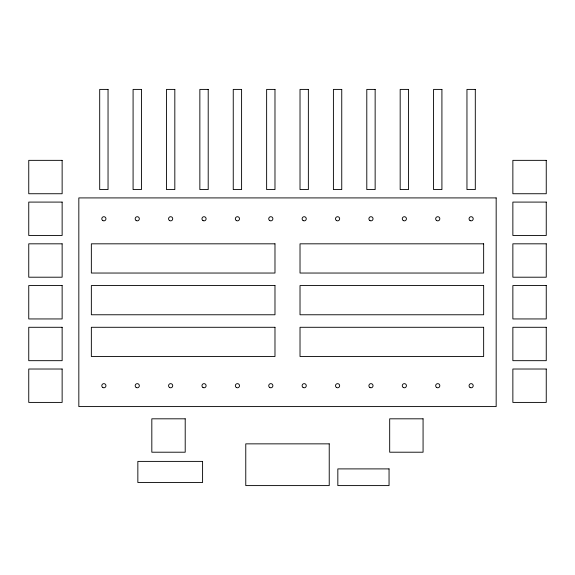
<?xml version="1.0" encoding="UTF-8"?>
<svg xmlns="http://www.w3.org/2000/svg" width="575" height="575" viewBox="0 0 575 575"><rect width="100%" height="100%" fill="white"/><g stroke="black" fill="none" stroke-linecap="round" stroke-linejoin="round"><path stroke-width="0.86" d="M108.042 89.405L99.698 89.405L99.698 189.57L108.042 189.57L108.042 89.405M141.428 89.405L133.084 89.405L133.084 189.57L141.428 189.57L141.428 89.405M174.822 89.405L166.47 89.405L166.47 189.57L174.822 189.57L174.822 89.405M208.208 89.405L199.856 89.405L199.856 189.57L208.208 189.57L208.208 89.405M241.593 89.405L233.249 89.405L233.249 189.57L241.593 189.57L241.593 89.405M274.979 89.405L266.635 89.405L266.635 189.57L274.979 189.57L274.979 89.405M308.365 89.405L300.021 89.405L300.021 189.57L308.365 189.57L308.365 89.405M341.751 89.405L333.407 89.405L333.407 189.57L341.751 189.57L341.751 89.405M375.144 89.405L366.793 89.405L366.793 189.57L375.144 189.57L375.144 89.405M408.53 89.405L400.178 89.405L400.178 189.57L408.53 189.57L408.53 89.405M441.916 89.405L433.572 89.405L433.572 189.57L441.916 189.57L441.916 89.405M475.302 89.405L466.957 89.405L466.957 189.57L475.302 189.57L475.302 89.405M62.136 160.353L28.75 160.353L28.75 193.739L62.136 193.739L62.136 160.353M546.25 160.353L512.864 160.353L512.864 193.739L546.25 193.739L546.25 160.353M496.168 197.915L78.833 197.915L78.833 406.582L496.168 406.582L496.168 197.915M62.136 202.091L28.75 202.091L28.75 235.477L62.136 235.477L62.136 202.091M546.25 202.091L512.864 202.091L512.864 235.477L546.25 235.477L546.25 202.091M62.136 243.822L28.75 243.822L28.75 277.207L62.136 277.207L62.136 243.822M274.979 243.822L91.353 243.822L91.353 273.039L274.979 273.039L274.979 243.822M483.647 243.822L300.021 243.822L300.021 273.039L483.647 273.039L483.647 243.822M546.25 243.822L512.864 243.822L512.864 277.207L546.25 277.207L546.25 243.822M62.136 285.559L28.75 285.559L28.75 318.945L62.136 318.945L62.136 285.559M274.979 285.559L91.353 285.559L91.353 314.769L274.979 314.769L274.979 285.559M483.647 285.559L300.021 285.559L300.021 314.769L483.647 314.769L483.647 285.559M546.25 285.559L512.864 285.559L512.864 318.945L546.25 318.945L546.25 285.559M62.136 327.29L28.75 327.29L28.75 360.676L62.136 360.676L62.136 327.29M274.979 327.29L91.353 327.29L91.353 356.507L274.979 356.507L274.979 327.29M483.647 327.29L300.021 327.29L300.021 356.507L483.647 356.507L483.647 327.29M546.25 327.29L512.864 327.29L512.864 360.676L546.25 360.676L546.25 327.29M62.136 369.021L28.75 369.021L28.75 402.414L62.136 402.414L62.136 369.021M546.25 369.021L512.864 369.021L512.864 402.414L546.25 402.414L546.25 369.021M185.208 418.816L151.822 418.816L151.822 452.209L185.208 452.209L185.208 418.816M423.071 418.816L389.685 418.816L389.685 452.209L423.071 452.209L423.071 418.816M329.231 443.857L245.769 443.857L245.769 485.595L329.231 485.595L329.231 443.857M202.587 461.394L137.849 461.394L137.849 482.518L202.587 482.518L202.587 461.394M389.052 468.898L337.834 468.898L337.834 485.595L389.052 485.595L389.052 468.898M470.084 220.592A2.084 2.084 0 0 0 473.218 218.78A2.084 2.084 0 0 0 470.084 216.976A2.084 2.084 0 0 0 470.084 220.592M436.698 220.592A2.084 2.084 0 0 0 439.832 218.78A2.084 2.084 0 0 0 436.698 216.976A2.084 2.084 0 0 0 436.698 220.592M403.312 220.592A2.084 2.084 0 0 0 406.439 218.78A2.084 2.084 0 0 0 403.312 216.976A2.084 2.084 0 0 0 403.312 220.592M369.926 220.592A2.084 2.084 0 0 0 373.053 218.78A2.084 2.084 0 0 0 369.926 216.976A2.084 2.084 0 0 0 369.926 220.592M336.54 220.592A2.084 2.084 0 0 0 339.667 218.78A2.084 2.084 0 0 0 336.54 216.976A2.084 2.084 0 0 0 336.54 220.592M303.147 220.592A2.084 2.084 0 0 0 306.281 218.78A2.084 2.084 0 0 0 303.147 216.976A2.084 2.084 0 0 0 303.147 220.592M269.761 220.592A2.084 2.084 0 0 0 272.895 218.78A2.084 2.084 0 0 0 269.761 216.976A2.084 2.084 0 0 0 269.761 220.592M236.375 220.592A2.084 2.084 0 0 0 239.509 218.78A2.084 2.084 0 0 0 236.375 216.976A2.084 2.084 0 0 0 236.375 220.592M202.989 220.592A2.084 2.084 0 0 0 206.116 218.78A2.084 2.084 0 0 0 202.989 216.976A2.084 2.084 0 0 0 202.989 220.592M169.603 220.592A2.084 2.084 0 0 0 172.73 218.78A2.084 2.084 0 0 0 169.603 216.976A2.084 2.084 0 0 0 169.603 220.592M136.218 220.592A2.084 2.084 0 0 0 139.344 218.78A2.084 2.084 0 0 0 136.218 216.976A2.084 2.084 0 0 0 136.218 220.592M102.824 220.592A2.084 2.084 0 0 0 105.958 218.78A2.084 2.084 0 0 0 102.824 216.976A2.084 2.084 0 0 0 102.824 220.592M102.824 387.521A2.084 2.084 0 0 0 105.958 385.717A2.084 2.084 0 0 0 102.824 383.913A2.084 2.084 0 0 0 102.824 387.521M136.218 387.521A2.084 2.084 0 0 0 139.344 385.717A2.084 2.084 0 0 0 136.218 383.913A2.084 2.084 0 0 0 136.218 387.521M169.603 387.521A2.084 2.084 0 0 0 172.73 385.717A2.084 2.084 0 0 0 169.603 383.913A2.084 2.084 0 0 0 169.603 387.521M202.989 387.521A2.084 2.084 0 0 0 206.116 385.717A2.084 2.084 0 0 0 202.989 383.913A2.084 2.084 0 0 0 202.989 387.521M236.375 387.521A2.084 2.084 0 0 0 239.509 385.717A2.084 2.084 0 0 0 236.375 383.913A2.084 2.084 0 0 0 236.375 387.521M269.761 387.521A2.084 2.084 0 0 0 272.895 385.717A2.084 2.084 0 0 0 269.761 383.913A2.084 2.084 0 0 0 269.761 387.521M303.147 387.521A2.084 2.084 0 0 0 306.281 385.717A2.084 2.084 0 0 0 303.147 383.913A2.084 2.084 0 0 0 303.147 387.521M336.54 387.521A2.084 2.084 0 0 0 339.667 385.717A2.084 2.084 0 0 0 336.54 383.913A2.084 2.084 0 0 0 336.54 387.521M369.926 387.521A2.084 2.084 0 0 0 373.053 385.717A2.084 2.084 0 0 0 369.926 383.913A2.084 2.084 0 0 0 369.926 387.521M403.312 387.521A2.084 2.084 0 0 0 406.439 385.717A2.084 2.084 0 0 0 403.312 383.913A2.084 2.084 0 0 0 403.312 387.521M436.698 387.521A2.084 2.084 0 0 0 439.832 385.717A2.084 2.084 0 0 0 436.698 383.913A2.084 2.084 0 0 0 436.698 387.521M470.084 387.521A2.084 2.084 0 0 0 473.218 385.717A2.084 2.084 0 0 0 470.084 383.913A2.084 2.084 0 0 0 470.084 387.521"/></g></svg>
